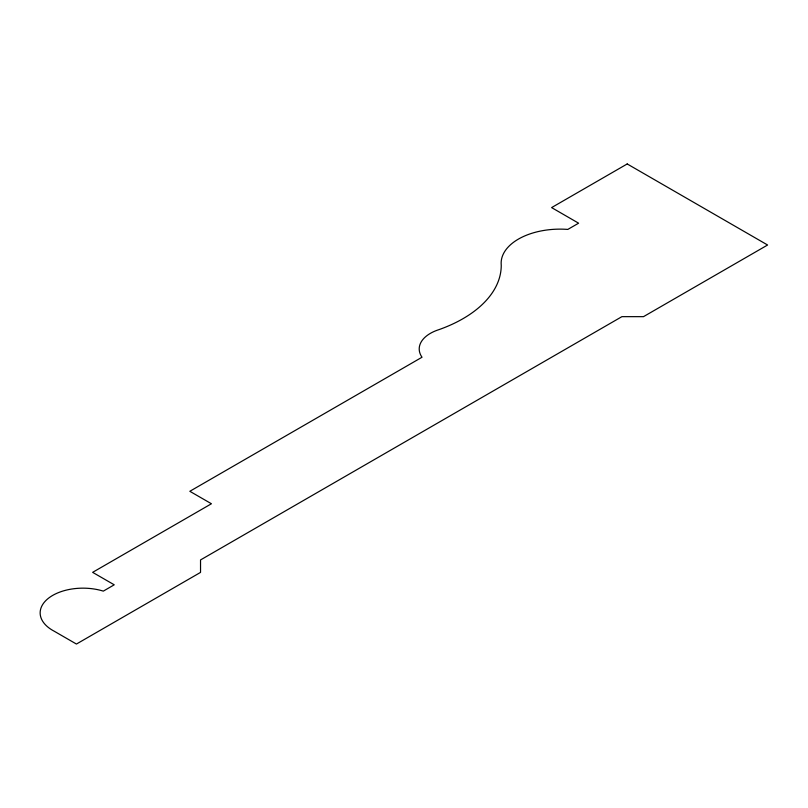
<?xml version="1.0" encoding="UTF-8"?>
<svg xmlns="http://www.w3.org/2000/svg" width="808" height="808" viewBox="0 0 808 808"><rect width="100%" height="100%" fill="white"/><g stroke="black" fill="none" stroke-linecap="round" stroke-linejoin="round"><path stroke-width="1.21" d="M627.21 163.953L551.611 207.595L578.609 223.19L567.812 229.422A58.954 34.037 0 0 0 501.243 265.115A130.744 75.487 0 0 1 439.148 329.573A38.178 22.048 0 0 0 422.018 357.237L189.829 491.294L211.433 503.758L92.637 572.347L114.231 584.81L103.313 591.123A42.834 24.735 0 0 0 48.026 598.597A42.834 24.735 0 0 0 54.166 631.189L76.437 644.047L200.536 572.397L200.536 559.934L621.908 316.655L643.501 316.655L767.6 245.006L627.21 163.953"/></g></svg>
